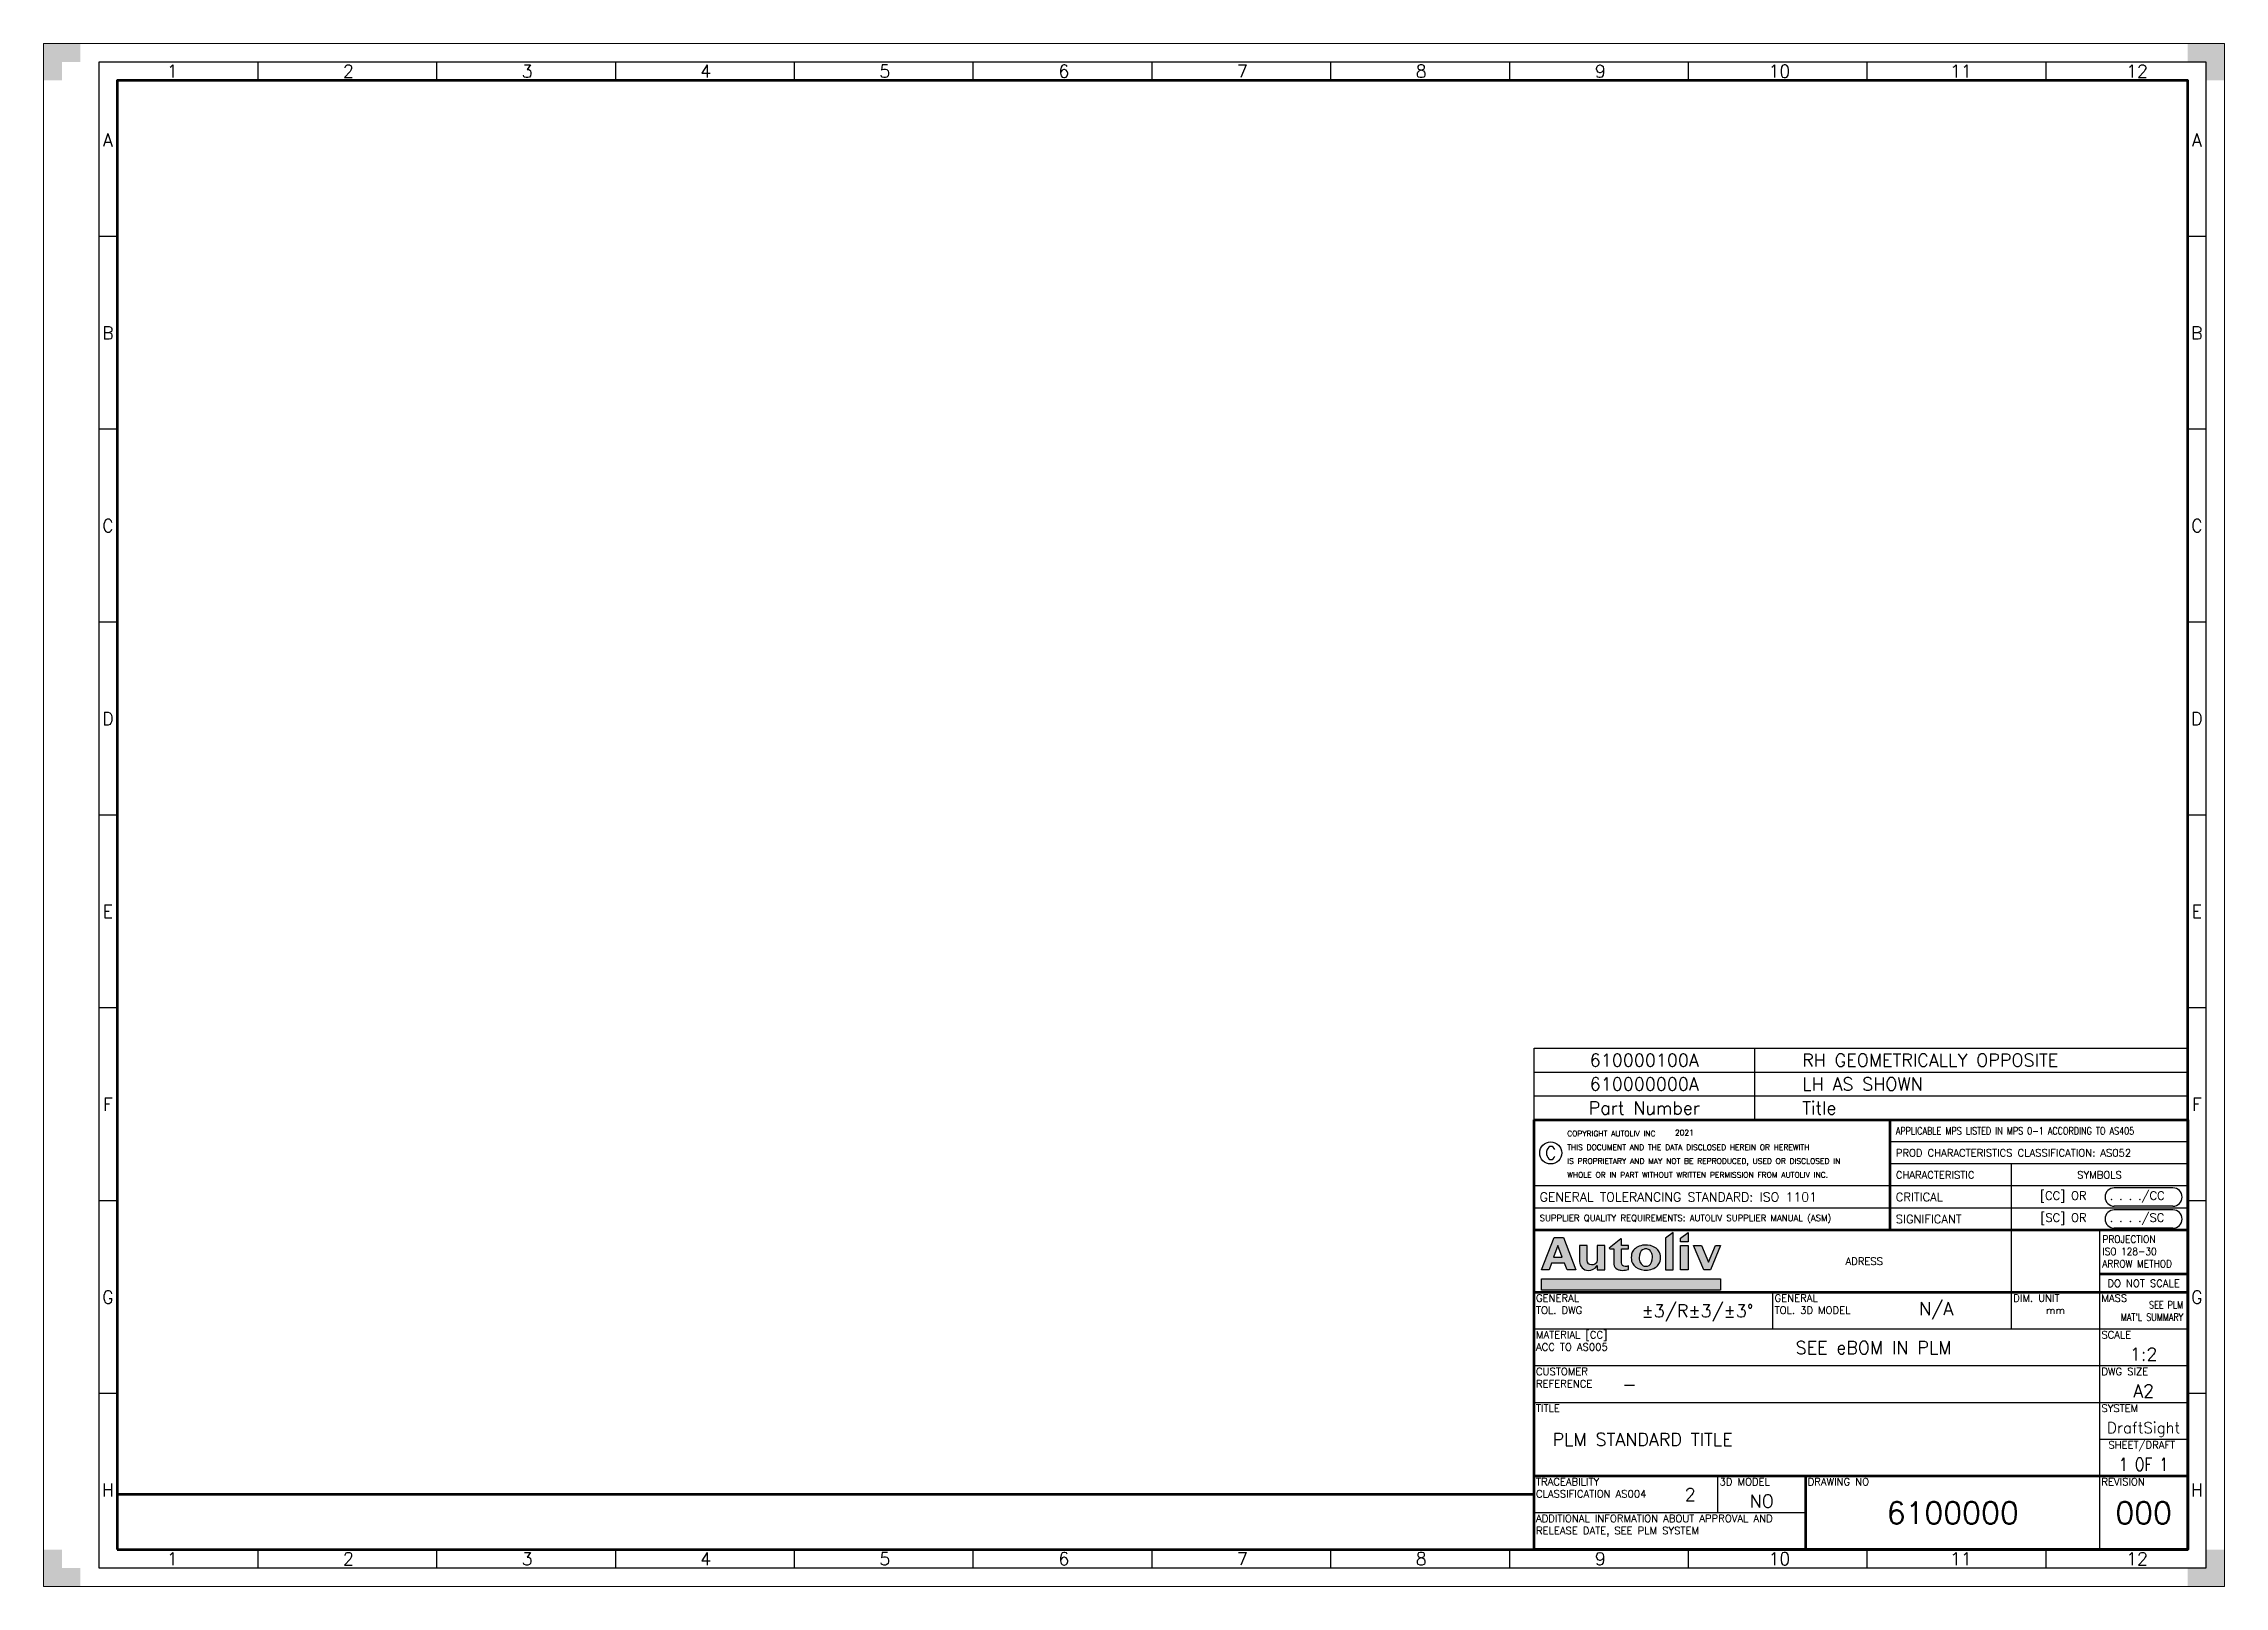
# Paper-space layout 'A2' of a CAD drawing. Header units: millimetres. Extents: x 0 to 594, y 0 to 420.
import ezdxf
from ezdxf.enums import TextEntityAlignment as Align

# ---------------------------------------------------------------- set-up
doc = ezdxf.new("R2010")
doc.units = ezdxf.units.MM
doc.layers.get('0').update_dxf_attribs({"lineweight": 25})
doc.layers.add('10 - EDGE VISIBLE', color=7, linetype='Continuous', lineweight=50)
doc.layers.add('32 - TEXT', color=7, linetype='Continuous', lineweight=25)
doc.styles.get("Standard").update_dxf_attribs({"font": 'simplex.shx', "height": 3.5})
doc.styles.add('standard 0.8', font='simplex.shx', dxfattribs={"width": 0.8, "height": 3.5})

# ---------------------------------------------------------------- blocks, each defined once
blk = doc.blocks.new('*U5')
at = {"layer": '32 - TEXT'}
for p, q in [((-178, 0), (-178, 6.5)), ((-178, 6.5), (0, 6.5)), ((-118, 6.5), (-118, 0))]:
    blk.add_line(p, q, dxfattribs=at)
at = {"layer": '32 - TEXT', "flags": 8}
blk.add_attdef('PART_NO', text='', height=3.5, dxfattribs=at).set_placement((-148, 3.25), align=Align.MIDDLE_CENTER)
blk.add_attdef('NAME_001', text='', height=3.5, dxfattribs=at).set_placement((-105, 5), align=Align.TOP_LEFT)
blk = doc.blocks.new('ALV_A2')
at = {"layer": '10 - EDGE VISIBLE'}
blk.add_line((406, 25), (20, 25), dxfattribs=at)
blk.add_lwpolyline([(20, 10), (584, 10), (584, 410), (20, 410)], close=True, dxfattribs=at)
at = {"layer": '32 - TEXT'}
for p, q in [((58.34, 415), (58.34, 410)), ((107.04, 415), (107.04, 410)), ((155.74, 415), (155.74, 410)), ((204.44, 415), (204.44, 410)), ((253.14, 415), (253.14, 410)), ((301.85, 415), (301.85, 410)), ((350.55, 415), (350.55, 410)), ((399.25, 415), (399.25, 410)), ((447.95, 415), (447.95, 410)), ((496.65, 415), (496.65, 410)), ((545.36, 415), (545.36, 410)), ((20, 367.5), (15, 367.5)), ((589, 367.5), (584, 367.5)), ((20, 315), (15, 315)), ((589, 315), (584, 315)), ((20, 262.5), (15, 262.5)), ((589, 262.5), (584, 262.5)), ((20, 210), (15, 210)), ((589, 210), (584, 210)), ((20, 157.5), (15, 157.5)), ((589, 157.5), (584, 157.5)), ((20, 105), (15, 105)), ((589, 105), (584, 105)), ((20, 52.5), (15, 52.5)), ((589, 52.5), (584, 52.5)), ((58.34, 10), (58.34, 5)), ((107.04, 10), (107.04, 5)), ((155.74, 10), (155.74, 5)), ((204.44, 10), (204.44, 5)), ((253.14, 10), (253.14, 5)), ((301.85, 10), (301.85, 5)), ((350.55, 10), (350.55, 5)), ((399.25, 10), (399.25, 5)), ((447.95, 10), (447.95, 5)), ((496.65, 10), (496.65, 5)), ((545.36, 10), (545.36, 5))]:
    blk.add_line(p, q, dxfattribs=at)
at = {"layer": '32 - TEXT', "lineweight": 18}
blk.add_lwpolyline([(0, 420), (0, 0), (594, 0), (594, 420)], close=True, dxfattribs=at)
at = {"layer": '32 - TEXT'}
blk.add_lwpolyline([(589, 415), (15, 415), (15, 5), (589, 5)], close=True, dxfattribs=at)
at = {"layer": '32 - TEXT', "lineweight": 5}
for points in [[(5, 415), (10, 415), (0, 420), (10, 420)], [(5, 415), (0, 420), (5, 410), (0, 410)], [(594, 420), (589, 415), (584, 420), (584, 415)], [(594, 420), (594, 410), (589, 415), (589, 410)], [(5, 5), (5, 10), (0, 0), (0, 10)], [(594, 0), (594, 10), (589, 5), (589, 10)], [(5, 5), (0, 0), (10, 5), (10, 0)], [(594, 0), (589, 5), (584, 0), (584, 5)]]:
    blk.add_solid(points, dxfattribs=at)
at = {"layer": '32 - TEXT', "width": 0.983879}
for s, p in [('1', (33.57, 410.75)), ('2', (81.54, 410.75)), ('3', (130.24, 410.75)), ('4', (178.86, 410.75)), ('5', (227.65, 410.75)), ('6', (276.43, 410.75)), ('7', (325.05, 410.75)), ('8', (373.75, 410.75)), ('9', (422.54, 410.75)), ('10', (469.84, 410.75)), ('11', (519.28, 410.75)), ('12', (567.25, 410.75)), ('1', (33.57, 5.75)), ('2', (81.54, 5.75)), ('3', (130.24, 5.75)), ('4', (178.86, 5.75)), ('5', (227.65, 5.75)), ('6', (276.43, 5.75)), ('7', (325.05, 5.75)), ('8', (373.75, 5.75)), ('9', (422.54, 5.75)), ('10', (469.84, 5.75)), ('11', (519.28, 5.75)), ('12', (567.25, 5.75))]:
    blk.add_text(s, height=3.5, dxfattribs=at).set_placement(p)
for s, p in [('A', (17.5, 392)), ('A', (586.5, 392)), ('B', (17.5, 339.5)), ('B', (586.5, 339.5)), ('C', (17.5, 287)), ('C', (586.5, 287)), ('D', (17.5, 234.5)), ('D', (586.5, 234.5)), ('E', (17.5, 182)), ('E', (586.5, 182)), ('F', (17.5, 129.5)), ('F', (586.5, 129.5)), ('G', (17.5, 77)), ('G', (586.5, 77)), ('H', (17.5, 24.5)), ('H', (586.5, 24.5))]:
    blk.add_text(s, height=3.5, dxfattribs=at).set_placement(p, align=Align.CENTER)
blk = doc.blocks.new('Part No_v3')
at = {"layer": '32 - TEXT'}
for p, q in [((-178, 0), (-178, 13)), ((-178, 13), (0, 13)), ((-118, 13), (-118, 0)), ((-178, 6.5), (0, 6.5))]:
    blk.add_line(p, q, dxfattribs=at)
at = {"layer": '32 - TEXT', "char_height": 3.5, "width": 60}
for s, insert, attachment_point in [('Part Number', (-148, 3.25), 5), ('Title', (-105, 3.25), 4)]:
    blk.add_mtext(s, dxfattribs=dict(at, insert=insert, attachment_point=attachment_point))
at = {"layer": '32 - TEXT', "flags": 8}
blk.add_attdef('PART_NO', text='', height=3.5, dxfattribs=at).set_placement((-148, 9.75), align=Align.MIDDLE_CENTER)
blk.add_attdef('NAME_001', text='', height=3.5, dxfattribs=at).set_placement((-105, 11.5), align=Align.TOP_LEFT)
blk = doc.blocks.new('ALV_TITLE_BLOCK')
at = {"layer": '32 - TEXT'}
h = blk.add_hatch(color=256, dxfattribs=at)
h.paths.add_polyline_path([(-170.02, 84.95), (-172.57, 84.95), (-176, 76.18), (-173.94, 76.18), (-173.29, 78.02), (-169.75, 78.02), (-169.04, 76.18), (-166.64, 76.18)])
h.paths.add_polyline_path([(-170.38, 79.66), (-172.71, 79.66), (-171.59, 82.8)], flags=16)
h.paths.add_polyline_path([(-163.55, 82.79), (-165.64, 82.79), (-165.64, 78.4, 0.415654), (-163.26, 76.03, 0.266964), (-160.86, 77.31), (-160.86, 76.18), (-158.73, 76.18), (-158.73, 82.79), (-160.86, 82.79), (-160.86, 78.84, -0.414215), (-162.19, 77.5), (-162.39, 77.5, -0.414212), (-163.55, 78.67)])
h.paths.add_polyline_path([(-154.22, 81.86), (-152.33, 81.86), (-152.33, 82.79), (-154.22, 82.79), (-154.22, 84.5, 0.629411), (-154.38, 84.58), (-157.53, 82.06, 0.277351), (-157.23, 81.86), (-156.3, 81.86), (-156.3, 77.71, 0.294635), (-155.44, 76.37, 0.052174), (-154.61, 76.1, 0.052779), (-153.95, 76.03, 0.082763), (-152.33, 76.3), (-152.33, 77.26, -0.098418), (-153.21, 77.06, -0.404443), (-154.22, 78.1)])
h.paths.add_polyline_path([(-143.71, 80.48), (-143.92, 81.05), (-144.28, 81.6), (-144.81, 82.08), (-145.48, 82.48), (-146.28, 82.77), (-147.16, 82.92), (-148.07, 82.92), (-148.52, 82.85), (-148.96, 82.75), (-149.37, 82.62), (-149.76, 82.44), (-150.12, 82.24), (-150.44, 82.02), (-150.71, 81.77), (-150.95, 81.5), (-151.14, 81.23), (-151.3, 80.94), (-151.45, 80.48, 0.106614), (-151.45, 78.54), (-151.24, 77.97), (-150.88, 77.43), (-150.35, 76.94), (-149.68, 76.54), (-148.88, 76.25), (-148, 76.1), (-147.09, 76.1), (-146.64, 76.17), (-146.2, 76.27), (-145.79, 76.41), (-145.4, 76.58), (-145.04, 76.78), (-144.72, 77), (-144.45, 77.25), (-144.21, 77.52), (-144.02, 77.79), (-143.86, 78.08), (-143.71, 78.54, 0.106723)])
h.paths.add_polyline_path([(-149.39, 79.43), (-149.33, 80.16), (-149.13, 80.81), (-148.82, 81.31), (-148.46, 81.64), (-148.06, 81.81, -0.108708), (-147.1, 81.81), (-146.85, 81.73), (-146.64, 81.6), (-146.45, 81.43), (-146.27, 81.21), (-146.1, 80.96), (-145.97, 80.65), (-145.86, 80.32), (-145.8, 79.96), (-145.77, 79.59), (-145.83, 78.86), (-146.03, 78.22), (-146.34, 77.71), (-146.7, 77.38), (-147.1, 77.21, -0.108718), (-148.06, 77.21), (-148.31, 77.3), (-148.52, 77.42), (-148.71, 77.59), (-148.89, 77.81), (-149.06, 78.07), (-149.19, 78.37), (-149.3, 78.7), (-149.36, 79.06)], flags=16)
h.paths.add_polyline_path([(-140.13, 86.32), (-142.24, 84.75), (-142.24, 76.18), (-140.13, 76.18)])
h.paths.add_polyline_path([(-136.06, 82.79), (-138.17, 82.79), (-138.17, 76.18), (-136.06, 76.18)])
h.paths.add_polyline_path([(-136.06, 86.32), (-138.17, 84.75), (-138.17, 83.77), (-136.06, 83.77)])
h.paths.add_polyline_path([(-132.42, 82.79), (-134.64, 82.79), (-131.8, 76.18), (-129.99, 76.18), (-127.24, 82.79), (-128.61, 82.79), (-130.48, 78.29)])
h.paths.add_polyline_path([(-127.24, 73.68), (-176, 73.68), (-176, 70.68), (-127.24, 70.68)])
at = {"layer": '10 - EDGE VISIBLE'}
for p, q in [((-178, 0), (-178, 117)), ((-178, 117), (0, 117)), ((-81, 87), (-81, 117)), ((0, 117), (0, 0)), ((0, 87), (-178, 87)), ((0, 75), (-24, 75)), ((0, 70), (-178, 70)), ((0, 20), (-178, 20)), ((-104, 0), (-104, 20)), ((0, 0), (-178, 0))]:
    blk.add_line(p, q, dxfattribs=at)
at = {"layer": '32 - TEXT'}
for p, q in [((0, 111), (-81, 111)), ((0, 105), (-81, 105)), ((-48, 60), (-48, 105)), ((0, 99), (-178, 99)), ((-4, 98.5), (-20, 98.5)), ((0, 93), (-178, 93)), ((-4, 93.5), (-20, 93.5)), ((-4, 92.5), (-20, 92.5)), ((-24, 87), (-24, 0)), ((-4, 87.5), (-20, 87.5)), ((-113, 60), (-113, 70)), ((0, 60), (-178, 60)), ((0, 50), (-178, 50)), ((0, 40), (-178, 40)), ((0, 30), (-24, 30)), ((-128, 10), (-128, 20)), ((-104, 10), (-178, 10))]:
    blk.add_line(p, q, dxfattribs=at)
for points in [[(-170.02, 84.95), (-166.64, 76.18), (-169.04, 76.18), (-169.75, 78.02), (-173.29, 78.02), (-173.94, 76.18), (-176, 76.18), (-172.57, 84.95)], [(-142.24, 76.18), (-140.13, 76.18), (-140.13, 86.32), (-142.24, 84.75)], [(-136.06, 86.32), (-136.06, 83.77), (-138.17, 83.77), (-138.17, 84.75)], [(-171.59, 82.8), (-172.71, 79.66), (-170.38, 79.66)], [(-136.06, 82.79), (-136.06, 76.18), (-138.17, 76.18), (-138.17, 82.79)], [(-132.42, 82.79), (-130.48, 78.29), (-128.61, 82.79), (-127.24, 82.79), (-129.99, 76.18), (-131.8, 76.18), (-134.64, 82.79)], [(-127.24, 73.68), (-127.24, 70.68), (-176, 70.68), (-176, 73.68)]]:
    blk.add_lwpolyline(points, close=True, dxfattribs=at)
for points in [[(-153.95, 76.03, 0.082763), (-152.33, 76.3), (-152.33, 77.26, -0.098418), (-153.21, 77.06, -0.404443), (-154.22, 78.1), (-154.22, 81.86), (-152.33, 81.86), (-152.33, 82.79), (-154.22, 82.79), (-154.22, 84.5, 0.629411), (-154.38, 84.58), (-157.53, 82.06, 0.302776), (-157.2, 81.86), (-156.3, 81.86), (-156.3, 77.71, 0.29723), (-155.42, 76.37, 0.051336), (-154.61, 76.1, 0.052779)], [(-165.64, 82.79), (-165.64, 78.4, 0.415654), (-163.26, 76.03, 0.266964), (-160.86, 77.31), (-160.86, 76.18), (-158.73, 76.18), (-158.73, 82.79), (-160.86, 82.79), (-160.86, 78.84, -0.414215), (-162.19, 77.5), (-162.39, 77.5, -0.414212), (-163.55, 78.67), (-163.55, 82.79)], [(-143.71, 78.54, 0.106723), (-143.71, 80.48), (-143.92, 81.05), (-144.28, 81.6), (-144.81, 82.08), (-145.48, 82.48), (-146.28, 82.77), (-147.16, 82.92), (-148.07, 82.92), (-148.52, 82.85), (-148.96, 82.75), (-149.37, 82.62), (-149.76, 82.44), (-150.12, 82.24), (-150.44, 82.02), (-150.71, 81.77), (-150.95, 81.5), (-151.14, 81.23), (-151.3, 80.94), (-151.45, 80.48, 0.106614), (-151.45, 78.54), (-151.24, 77.97), (-150.88, 77.43), (-150.35, 76.94), (-149.68, 76.54), (-148.88, 76.25), (-148, 76.1), (-147.09, 76.1), (-146.64, 76.17), (-146.2, 76.27), (-145.79, 76.41), (-145.4, 76.58), (-145.04, 76.78), (-144.72, 77), (-144.45, 77.25), (-144.21, 77.52), (-144.02, 77.79), (-143.86, 78.08)], [(-147.1, 77.21), (-146.7, 77.38), (-146.34, 77.71), (-146.03, 78.22), (-145.83, 78.86), (-145.77, 79.59), (-145.8, 79.96), (-145.86, 80.32), (-145.97, 80.65), (-146.1, 80.96), (-146.27, 81.21), (-146.45, 81.43), (-146.64, 81.6), (-146.85, 81.73), (-147.1, 81.81, 0.108708), (-148.06, 81.81), (-148.46, 81.64), (-148.82, 81.31), (-149.13, 80.81), (-149.33, 80.16), (-149.39, 79.43), (-149.36, 79.06), (-149.3, 78.7), (-149.19, 78.37), (-149.06, 78.07), (-148.89, 77.81), (-148.71, 77.59), (-148.52, 77.42), (-148.31, 77.3), (-148.06, 77.21, 0.108718)]]:
    blk.add_lwpolyline(points, format="xyb", close=True, dxfattribs=at)
blk.add_lwpolyline([(-165.64, 78.4), (-165.64, 78.4)], dxfattribs=at)
blk.add_circle((-173.5, 108), 3, dxfattribs=at)
for centre, start, end in [((-20, 96), 90, 270), ((-4, 96), 270, 90), ((-20, 90), 90, 270), ((-4, 90), 270, 90)]:
    blk.add_arc(centre, 2.5, start, end, dxfattribs=at)
at = {"flags": 8}
blk.add_attdef('YEAR', (-139.65, 112.78), '', height=1.5, dxfattribs=at)
at = {"layer": '32 - TEXT'}
for s, insert, char_height, width, attachment_point in [('\\pxsm1.5,ql;COPYRIGHT AUTOLIV INC  \\PTHIS DOCUMENT AND THE DATA DISCLOSED HEREIN OR HEREWITH \\PIS PROPRIETARY AND MAY NOT BE REPRODUCED, USED OR DISCLOSED IN \\PWHOLE OR IN PART WITHOUT WRITTEN PERMISSION FROM AUTOLIV INC.', (-125.75, 107.65), 1.5, 86.5, 5), ('{\\W0.8;APPLICABLE MPS LISTED IN MPS 0-1 ACCORDING TO AS405}', (-79.5, 114), 2, 81, 4), ('C', (-173.5, 108), 3.5, 6, 5), ('PROD CHARACTERISTICS CLASSIFICATION: AS052', (-79.5, 108), 2, 81, 4), ('CHARACTERISTIC', (-79.5, 102), 2, 33, 4), ('SYMBOLS', (-24, 102), 2, 33, 5), ('\\pxql;GENERAL TOLERANCING STANDARD: ISO 1101', (-176.5, 96), 2.5, 99.7153, 4), ('CRITICAL', (-79.5, 96), 2.3, 31.5, 4), ('[CC] OR    . . . ./CC', (-23.25, 96), 2.3, 43.5, 5), ('\\pxql;SUPPLIER QUALITY REQUIREMENTS: AUTOLIV SUPPLIER MANUAL (ASM)', (-176.5, 90), 1.7, 99.7153, 4), ('SIGNIFICANT', (-79.5, 90), 2.3, 31.5, 4), ('[SC] OR    . . . ./SC', (-23.25, 90), 2.3, 43.5, 5), ('\\pxql;{\\W0.9;PROJECTION\\PISO 128-30\\PARROW METHOD}', (-23.24, 85.51), 2, 24, 1), ('\\pxqc;DO NOT SCALE', (-12, 72.5), 2, 24, 5), ('\\pxql;GENERAL \\PTOL. DWG', (-177.5, 69.5), 2, 22, 1), ('\\pxql;GENERAL\\PTOL. 3D MODEL', (-112.5, 69.5), 2, 27.3945, 1), ('N/A', (-68.5, 65), 3.5, 41, 5), ('DIM. UNIT\\P\\pxqc;mm', (-47.5, 69.5), 2, 23, 1), ('\\pxql;MASS', (-23.5, 69.5), 2, 22, 1), ('\\pxql;MATERIAL [CC]\\PACC TO AS005', (-177.5, 59.5), 2, 27.6296, 1), ('\\pxql;SCALE', (-23.5, 59.5), 2, 22, 1), ('\\pxql;CUSTOMER\\PREFERENCE', (-177.5, 49.5), 2, 22, 1), ('\\pxql;DWG SIZE', (-23.5, 49.5), 2, 22, 1), ('\\pxql;TITLE', (-177.5, 39.5), 2, 22, 1), ('\\pxql;SYSTEM', (-23.5, 39.5), 2, 22, 1), ('\\pxqc;SHEET/DRAFT', (-23.5, 29.5), 2, 22, 1), ('\\pxql;TRACEABILITY\\PCLASSIFICATION AS004', (-177.5, 19.5), 2, 38.3521, 1), ('\\pxql;3D MODEL', (-127.5, 19.5), 2, 22, 1), ('\\pxql;DRAWING NO', (-103.5, 19.5), 2, 22, 1), ('\\pxql;REVISION', (-23.5, 19.5), 2, 22, 1), ('\\pxql;ADDITIONAL INFORMATION ABOUT APPROVAL AND RELEASE DATE, SEE PLM SYSTEM', (-177.5, 9.5), 2, 72.5007, 1)]:
    blk.add_mtext(s, dxfattribs=dict(at, insert=insert, char_height=char_height, width=width, attachment_point=attachment_point))
at = {"layer": '32 - TEXT', "insert": (-23.2, 70.96), "char_height": 2, "width": 22, "attachment_point": 1, "style": 'standard 0.8'}
blk.add_mtext("\\pxqr;\\PSEE PLM\\PMAT'L SUMMARY", dxfattribs=at)
at = {"layer": '32 - TEXT', "flags": 8}
for tag, height, p in [('NUM_CC', 2.3, (-53.5, 96)), ('NUM_SC', 2.3, (-53.5, 90)), ('ADRESS_001', 2, (-87.62, 78.5)), ('TOL', 3.5, (-133.5, 65)), ('MATERIAL', 3.5, (-85.56, 55)), ('SCALE', 3.5, (-12, 53.2)), ('DWG_SIZE', 3.5, (-12, 43.2)), ('SYSTEM', 3, (-12, 33.2)), ('TRACE', 3.5, (-135.5, 15)), ('3D', 3.5, (-116, 13.2)), ('DWG_NO', 6, (-64, 10)), ('REV', 6, (-12, 10))]:
    blk.add_attdef(tag, text='', height=height, dxfattribs=at).set_placement(p, align=Align.MIDDLE_CENTER)
for tag, p in [('CUST_REF', (-154, 45)), ('TITLE_001', (-173, 30))]:
    blk.add_attdef(tag, text='', height=3.5, dxfattribs=at).set_placement(p, align=Align.MIDDLE_LEFT)
at = {"layer": '32 - TEXT', "width": 0.8, "flags": 8}
blk.add_attdef('SH', text='', height=3.5, dxfattribs=at).set_placement((-12, 23.2), align=Align.MIDDLE_CENTER)

psp = doc.layouts.new('A2')

# ---------------------------------------------------------------- block references
ref = psp.add_blockref('ALV_TITLE_BLOCK', (584, 10))
ref.add_attrib('DWG_NO', '6100000', dxfattribs={"layer": '32 - TEXT', "height": 6, "flags": 8}).set_placement((520, 20), align=Align.MIDDLE_CENTER)
ref.add_attrib('REV', '000', dxfattribs={"layer": '32 - TEXT', "height": 6, "flags": 8}).set_placement((572, 20), align=Align.MIDDLE_CENTER)
ref.add_attrib('TITLE_001', 'PLM STANDARD TITLE', (411, 38.25), dxfattribs={"layer": '32 - TEXT', "height": 3.5, "flags": 8})
ref.add_attrib('SH', '1 OF 1', dxfattribs={"layer": '32 - TEXT', "height": 3.5, "width": 0.8, "flags": 8}).set_placement((572, 33.2), align=Align.MIDDLE_CENTER)
ref.add_attrib('CUST_REF', '-', dxfattribs={"layer": '32 - TEXT', "height": 3.5, "flags": 8}).set_placement((430, 55), align=Align.MIDDLE_LEFT)
ref.add_attrib('MATERIAL', 'SEE eBOM IN PLM', dxfattribs={"layer": '32 - TEXT', "height": 3.5, "flags": 8}).set_placement((498.44, 65), align=Align.MIDDLE_CENTER)
ref.add_attrib('TOL', '%%p3/R%%p3/%%p3%%d', dxfattribs={"layer": '32 - TEXT', "height": 3.5, "flags": 8}).set_placement((450.5, 75), align=Align.MIDDLE_CENTER)
ref.add_attrib('TRACE', '2', dxfattribs={"layer": '32 - TEXT', "height": 3.5, "flags": 8}).set_placement((448.5, 25), align=Align.MIDDLE_CENTER)
ref.add_attrib('3D', 'NO', dxfattribs={"layer": '32 - TEXT', "height": 3.5, "flags": 8}).set_placement((468, 23.2), align=Align.MIDDLE_CENTER)
ref.add_attrib('SCALE', '1:2', dxfattribs={"layer": '32 - TEXT', "height": 3.5, "flags": 8}).set_placement((572, 63.2), align=Align.MIDDLE_CENTER)
ref.add_attrib('DWG_SIZE', 'A2', dxfattribs={"layer": '32 - TEXT', "height": 3.5, "flags": 8}).set_placement((572, 53.2), align=Align.MIDDLE_CENTER)
ref.add_attrib('SYSTEM', 'DraftSight', dxfattribs={"layer": '32 - TEXT', "height": 3, "flags": 8}).set_placement((572, 43.2), align=Align.MIDDLE_CENTER)
ref.add_attrib('YEAR', '2021', (444.35, 122.78), dxfattribs={"height": 1.5, "flags": 8})
ref.add_attrib('ADRESS_001', 'ADRESS', (490.8, 87.5), dxfattribs={"layer": '32 - TEXT', "height": 2, "flags": 8})
at = {"layer": '32 - TEXT'}
psp.add_blockref('ALV_A2', (0, 0), dxfattribs=at)
ref = psp.add_blockref('*U5', (584, 140), dxfattribs=at)
ref.add_attrib('PART_NO', '610000100A', dxfattribs={"height": 3.5}).set_placement((436, 143.25), align=Align.MIDDLE_CENTER)
ref.add_attrib('NAME_001', 'RH GEOMETRICALLY OPPOSITE', (479, 141.5), dxfattribs={"height": 3.5})
ref = psp.add_blockref('Part No_v3', (584, 127), dxfattribs=at)
ref.add_attrib('PART_NO', '610000000A', dxfattribs={"height": 3.5, "flags": 8}).set_placement((436, 136.75), align=Align.MIDDLE_CENTER)
ref.add_attrib('NAME_001', 'LH AS SHOWN', (479, 135), dxfattribs={"height": 3.5, "flags": 8})

doc.saveas('drawing.dxf')
